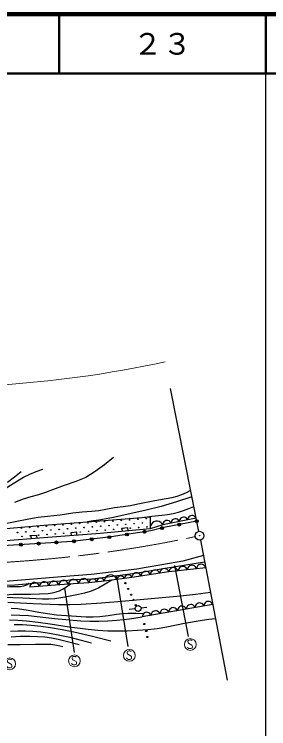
# Model space of a CAD drawing. Units: millimetres, scale not verified. Extents: x 40000 to 680000, y 20000 to 380000.
# Drawn here: x 536410 to 579500, y 259159 to 380000 of the extents above; entities that cross this region are included whole.
import ezdxf
from ezdxf.enums import TextEntityAlignment as Align

# ---------------------------------------------------------------- set-up
doc = ezdxf.new("R2010")
doc.units = ezdxf.units.MM
doc.header["$LTSCALE"] = 1000
doc.linetypes.add('CHAIN', pattern=[18.5, 12, -1.5, 3.5, -1.5])
for name, color, linetype, lineweight in [('M-BGD', 7, 'Continuous', 25), ('M-BGD-HTXT', 7, 'Continuous', 13), ('M-BMK', 2, 'CHAIN', 13), ('M-OTRS', 6, 'Continuous', 25), ('M-TTL', 2, 'Continuous', 140), ('M-TTL-BAND', 7, 'Continuous', 25), ('M-TTL-LINE', 7, 'Continuous', 50)]:
    doc.layers.add(name, color=color, linetype=linetype, lineweight=lineweight)
doc.layers.add('M-TTL-TXT', color=7, linetype='Continuous')
doc.styles.add('ＭＳ ゴシック', font='')
doc.styles.get('ＭＳ ゴシック').set_extended_font_data('MS Gothic')

# ---------------------------------------------------------------- blocks, each defined once
blk = doc.blocks.new('BUHIN19')
at = {"layer": 'M-BGD'}
blk.add_lwpolyline([(-139, 705), (-291, 620), (-412, 508), (-540, 340), (-594, 168), (-614, -8), (-571, -226), (-485, -381), (-370, -520), (-188, -627), (-34, -680), (139, -705)], dxfattribs=at)
blk = doc.blocks.new('BUHIN20')
at = {"layer": 'M-BGD'}
blk.add_lwpolyline([(-92, 778), (-264, 699), (-404, 587), (-558, 416), (-631, 233), (-668, 44), (-639, -197), (-559, -373), (-446, -534), (-257, -665), (-95, -737), (92, -778)], dxfattribs=at)
blk = doc.blocks.new('BUHIN21')
at = {"layer": 'M-BGD'}
blk.add_lwpolyline([(-117, 788), (-289, 702), (-429, 584), (-579, 405), (-648, 218), (-680, 24), (-644, -220), (-557, -397), (-437, -556), (-241, -684), (-74, -752), (117, -788)], dxfattribs=at)
blk = doc.blocks.new('BUHIN22')
at = {"layer": 'M-BGD'}
blk.add_lwpolyline([(-92, 626), (-229, 558), (-341, 465), (-460, 322), (-515, 174), (-540, 19), (-512, -175), (-443, -315), (-347, -442), (-192, -543), (-59, -597), (92, -626)], dxfattribs=at)
blk = doc.blocks.new('BUHIN24')
at = {"layer": 'M-BGD'}
blk.add_lwpolyline([(-71, 652), (-216, 587), (-334, 495), (-464, 352), (-527, 200), (-559, 42), (-537, -161), (-471, -309), (-378, -444), (-220, -555), (-85, -616), (71, -652)], dxfattribs=at)
blk = doc.blocks.new('BUHIN25')
at = {"layer": 'M-BGD'}
blk.add_lwpolyline([(-60, 869), (-256, 790), (-418, 674), (-597, 491), (-688, 293), (-739, 84), (-721, -185), (-641, -385), (-524, -569), (-321, -725), (-144, -813), (60, -869)], dxfattribs=at)
blk = doc.blocks.new('BUHIN26')
at = {"layer": 'M-BGD'}
blk.add_lwpolyline([(-63, 819), (-247, 743), (-399, 633), (-567, 459), (-651, 271), (-698, 74), (-678, -180), (-602, -368), (-490, -540), (-297, -686), (-131, -768), (63, -819)], dxfattribs=at)
blk = doc.blocks.new('BUHIN27')
at = {"layer": 'M-BGD'}
blk.add_lwpolyline([(-133, 746), (-295, 659), (-424, 544), (-562, 369), (-623, 189), (-647, 4), (-606, -228), (-519, -393), (-400, -541), (-210, -657), (-49, -717), (133, -746)], dxfattribs=at)
blk = doc.blocks.new('BUHIN103')
at = {"layer": 'M-BGD'}
blk.add_lwpolyline([(-42, 498), (-540, 456), (-456, -540), (42, -498)], dxfattribs=at)
blk = doc.blocks.new('BUHIN155')
at = {"layer": 'M-BGD'}
for radius in [249, 220, 191, 161, 132, 97.5, 67.5, 38.8, 7.5]:
    blk.add_circle((0, 0), radius, dxfattribs=at)
blk = doc.blocks.new('BUHIN157')
at = {"layer": 'M-BGD'}
for radius in [249, 220, 191, 161, 132, 97.5, 67.5, 38.8, 7.5]:
    blk.add_circle((0, 0), radius, dxfattribs=at)
blk = doc.blocks.new('BUHIN158')
at = {"layer": 'M-BGD'}
for radius in [249, 220, 191, 161, 132, 97.5, 67.5, 38.8, 7.5]:
    blk.add_circle((0, 0), radius, dxfattribs=at)
blk = doc.blocks.new('BUHIN159')
at = {"layer": 'M-BGD'}
for radius in [249, 220, 191, 161, 132, 97.5, 67.5, 38.8, 7.5]:
    blk.add_circle((0, 0), radius, dxfattribs=at)
blk = doc.blocks.new('BUHIN826')
at = {"layer": 'M-BGD'}
blk.add_circle((0, 0), 99.5, dxfattribs=at)
blk = doc.blocks.new('BUHIN827')
at = {"layer": 'M-BGD'}
blk.add_circle((0, 0), 99.5, dxfattribs=at)
blk = doc.blocks.new('BUHIN828')
at = {"layer": 'M-BGD'}
blk.add_circle((0, 0), 99.5, dxfattribs=at)
blk = doc.blocks.new('BUHIN829')
at = {"layer": 'M-BGD'}
blk.add_circle((0, 0), 99.5, dxfattribs=at)
blk = doc.blocks.new('BUHIN856')
at = {"color": 7, "linetype": 'Continuous', "lineweight": 13}
blk.add_lwpolyline([(-645, 309), (-705, 254), (-740, 179), (-760, 74), (-760, -81), (-725, -211), (-650, -321), (-540, -386), (-425, -390), (-350, -385), (-250, -345), (-195, -275), (120, 270), (210, 330), (335, 370), (455, 360), (550, 326), (640, 256), (685, 101), (685, -129), (670, -229), (625, -324), (550, -404), (435, -475)], dxfattribs=at)
blk.add_circle((0, 0), 995, dxfattribs=at)
blk = doc.blocks.new('BUHIN857')
at = {"layer": 'M-OTRS'}
for radius in [746, 22.5]:
    blk.add_circle((0, 0), radius, dxfattribs=at)

msp = doc.modelspace()

# ---------------------------------------------------------------- linework, layer by layer
at = {"layer": 'M-BGD'}
for p, q in [((567646, 292535), (562857, 316704)), ((549471, 294192), (559444, 294973)), ((559444, 294973), (559444, 292952)), ((541391, 293572), (549471, 294192)), ((567207, 294751), (561567, 293643)), ((533655, 292898), (541391, 293572)), ((559444, 292952), (550943, 292192)), ((561567, 293643), (559444, 292952)), ((542113, 291518), (532733, 290736)), ((550943, 292192), (542113, 291518)), ((567933, 291062), (572471, 267351)), ((568436, 288433), (564956, 287516)), ((558768, 286432), (557157, 286148)), ((561418, 286889), (558768, 286432)), ((564956, 287516), (561418, 286889)), ((561618, 286278), (563691, 286623)), ((568826, 286399), (562601, 285673)), ((563518, 286743), (565836, 274774)), ((563691, 286623), (568633, 287406)), ((549404, 285241), (544420, 284831)), ((557157, 286148), (549404, 285241)), ((549669, 284528), (557251, 285500)), ((562601, 285673), (556299, 284744)), ((557251, 285500), (561618, 286278)), ((544420, 284831), (534900, 284075)), ((539719, 283751), (546754, 284399)), ((546754, 284399), (549669, 284528)), ((551656, 284140), (549046, 283859)), ((553794, 284377), (551656, 284140)), ((553711, 284988), (555653, 273068)), ((556299, 284744), (553794, 284377)), ((531427, 283276), (536523, 283513)), ((536523, 283513), (539719, 283751)), ((545570, 283621), (539017, 283125)), ((544920, 282938), (546549, 272066)), ((549046, 283859), (545570, 283621)), ((556877, 279441), (555884, 279324)), ((557867, 279581), (558853, 279746)), ((570015, 280185), (558080, 278065))]:
    msp.add_line(p, q, dxfattribs=at)
for points in [[(553212, 305014), (551690, 303816), (550120, 302657), (549335, 302141), (548513, 301673), (547685, 301285), (546821, 300949), (544851, 300272), (542905, 299540), (541717, 299103), (540511, 298725), (539203, 298370), (537912, 297958), (537182, 297688), (536447, 297403)], [(534561, 299597), (536937, 301114), (537989, 301692), (539069, 302216), (540138, 302668), (541221, 303083)], [(537601, 302635), (536452, 301699), (535260, 300807)], [(566280, 299430), (565528, 299039), (564744, 298699), (563919, 298431), (563067, 298217), (560203, 297695), (557339, 297112), (556112, 296880), (554877, 296709), (553381, 296515), (551892, 296262), (550702, 296039), (549506, 295877), (547914, 295779), (546316, 295619), (544190, 295305), (542059, 295051), (540474, 294862), (538896, 294614), (536565, 294130), (534228, 293707)], [(566484, 298399), (563905, 297556), (561306, 296770), (558510, 296069), (555684, 295422), (553199, 294911), (550706, 294459), (549759, 294299), (548812, 294141)], [(558075, 294866), (559724, 295104), (561394, 295284), (562359, 295385), (563312, 295545), (564199, 295778), (565072, 296070), (565943, 296399), (566812, 296742)], [(567304, 294262), (561746, 293167), (559528, 292642), (552793, 291594), (546215, 290828), (532624, 289981), (513768, 289416), (505980, 289174), (494527, 288892), (475891, 288489), (469521, 288569), (463190, 288811), (454801, 289093), (448591, 289335), (443771, 289577), (437641, 289618), (430544, 289698), (411417, 289093), (398471, 288650), (393148, 288408), (386207, 288206)], [(561567, 293643), (561408, 293861), (561213, 294027), (560930, 294193), (560656, 294244), (560380, 294242), (560051, 294135), (559828, 293975), (559636, 293771), (559505, 293470), (559450, 293224), (559444, 292952)], [(555692, 292616), (555647, 293114), (554651, 293025), (554696, 292527)], [(547027, 291893), (546988, 292391), (545991, 292315), (546029, 291817)], [(552905, 284278), (551822, 283601), (550716, 282981), (549997, 282644), (549255, 282365), (548281, 282079), (547276, 281847), (545292, 281461), (543303, 281135), (542261, 281065), (541216, 281054), (537846, 281240), (534458, 281367)], [(553794, 284377), (553686, 284614), (553535, 284808), (553300, 285020), (553051, 285122), (552791, 285175), (552460, 285138), (552217, 285030), (551996, 284875), (551814, 284617), (551714, 284395), (551656, 284140)], [(522338, 279769), (523761, 279845), (525173, 279979), (526165, 280144), (527146, 280367), (529021, 280867), (530911, 281309), (532113, 281519), (533332, 281670), (534801, 281810), (536276, 281891), (539191, 281921), (542160, 282013), (542840, 282122), (543499, 282288), (544042, 282485), (544563, 282738), (545246, 283164), (545917, 283645)], [(538934, 283693), (538453, 283447), (537947, 283256), (537463, 283165), (536964, 283133), (535665, 283144), (534384, 283096), (532840, 282947), (531297, 282739), (530704, 282650), (530101, 282557)], [(535298, 280564), (539606, 280327), (543910, 280150), (545838, 280157), (547766, 280225), (551200, 280439), (554637, 280714), (559605, 281165), (564580, 281648), (567102, 281932), (569622, 282238)], [(558283, 278602), (557004, 278666), (555720, 278670), (554728, 278595), (553730, 278458), (552318, 278234), (550900, 278069), (549762, 278020), (548611, 278031), (546089, 278180), (543570, 278390), (542063, 278581), (540552, 278834), (538758, 279152), (536948, 279412), (535873, 279504)], [(535873, 278416), (537330, 278384), (538796, 278292), (543234, 277807), (547667, 277382), (549203, 277323), (550752, 277324), (552258, 277386), (553761, 277508), (555922, 277762), (558080, 278065)], [(535615, 277574), (537033, 277527), (538462, 277419), (540472, 277188), (542485, 276897), (545706, 276407), (548923, 275978), (550572, 275820), (552235, 275722), (553883, 275693), (555531, 275724), (557271, 275805), (559007, 275946), (560626, 276136), (562237, 276386), (565236, 276995), (568244, 277545), (569355, 277690), (570467, 277821)], [(552764, 273967), (549642, 274756), (546496, 275488), (544535, 275886), (542564, 276224), (540909, 276452), (539245, 276619), (537825, 276707), (536393, 276735)], [(535765, 275677), (537001, 275732), (538239, 275726), (539577, 275658), (540913, 275529), (542392, 275322), (543860, 275057), (545792, 274628), (547718, 274140), (548587, 273908), (549464, 273670)], [(547413, 273328), (545634, 273819), (543845, 274251), (542717, 274463), (541581, 274616), (540326, 274718), (539065, 274759), (537469, 274741), (535865, 274663)], [(535306, 273409), (537417, 273397), (540023, 273447), (542624, 273436), (543629, 273285), (544640, 273084)]]:
    msp.add_lwpolyline(points, dxfattribs=at)
for centre, radius in [((544658, 293632), 49.8), ((546069, 293740), 49.8), ((547479, 293847), 49.8), ((548889, 293955), 49.8), ((550299, 294062), 49.8), ((551709, 294170), 49.8), ((553119, 294278), 49.8), ((553878, 293626), 49.8), ((554529, 294385), 49.8), ((555288, 293734), 49.8), ((555939, 294493), 49.8), ((556698, 293842), 49.8), ((557349, 294601), 49.8), ((558108, 293949), 49.8), ((558760, 294708), 49.8), ((537608, 293094), 49.8), ((538367, 292443), 49.8), ((539018, 293202), 49.8), ((539777, 292550), 49.8), ((540428, 293309), 49.8), ((541187, 292658), 49.8), ((541838, 293417), 49.8), ((542597, 292766), 49.8), ((543248, 293524), 49.8), ((544007, 292873), 49.8), ((545417, 292981), 49.8), ((546827, 293088), 49.8), ((547586, 292437), 49.8), ((548237, 293196), 49.8), ((548996, 292545), 49.8), ((549648, 293304), 49.8), ((550406, 292652), 49.8), ((551058, 293411), 49.8), ((551817, 292760), 49.8), ((552468, 293519), 49.8), ((553227, 292868), 49.8), ((554637, 292975), 49.8), ((556047, 293083), 49.8), ((557457, 293190), 49.8), ((558867, 293298), 49.8), ((561404, 293086), 249), ((561404, 293086), 220), ((561404, 293086), 191), ((561404, 293086), 161), ((561404, 293086), 132), ((561404, 293086), 97.5), ((561404, 293086), 67.5), ((561404, 293086), 38.7), ((561404, 293086), 7.5), ((536957, 292335), 49.8), ((537715, 291684), 49.8), ((539126, 291791), 49.8), ((540536, 291899), 49.8), ((541946, 292007), 49.8), ((543356, 292114), 49.8), ((544766, 292222), 49.8), ((546176, 292330), 49.8), ((557374, 279499), 498)]:
    msp.add_circle(centre, radius, dxfattribs=at)
at = {"layer": 'M-BGD-HTXT'}
msp.add_arc((521608, 506892), 190000, 273.4373, 282.26193, dxfattribs=at)
at = {"layer": 'M-BMK'}
msp.add_arc((521660, 506908), 220000, 273.17923, 281.909, dxfattribs=at)
at = {"layer": 'M-TTL'}
msp.add_line((680000, 380000), (40000, 380000), dxfattribs=at)
at = {"layer": 'M-TTL-BAND'}
msp.add_line((579000, 20000), (579000, 370000), dxfattribs=at)
at = {"layer": 'M-TTL-LINE'}
for p, q in [((543997, 380000), (543997, 370000)), ((579000, 380000), (579000, 370000)), ((40000, 370000), (680000, 370000))]:
    msp.add_line(p, q, dxfattribs=at)

# ---------------------------------------------------------------- block references
at = {"rotation": 269.94175}
for name, p in [('BUHIN19', (565092, 294335)), ('BUHIN19', (566502, 294612)), ('BUHIN19', (562272, 293781)), ('BUHIN19', (563682, 294058)), ('BUHIN155', (564353, 293680)), ('BUHIN155', (567304, 294262)), ('BUHIN157', (558461, 292476)), ('BUHIN857', (567792, 291799)), ('BUHIN103', (539768, 291322)), ('BUHIN158', (549527, 291213)), ('BUHIN158', (552515, 291561)), ('BUHIN157', (555488, 292013)), ('BUHIN159', (537534, 290287)), ('BUHIN159', (540536, 290474)), ('BUHIN159', (543538, 290661)), ('BUHIN158', (546539, 290865)), ('BUHIN20', (563379, 285764)), ('BUHIN20', (564935, 285945)), ('BUHIN20', (566492, 286127)), ('BUHIN20', (568048, 286308)), ('BUHIN22', (555673, 284652)), ('BUHIN21', (557087, 284860)), ('BUHIN21', (558662, 285092)), ('BUHIN21', (560238, 285325)), ('BUHIN21', (561813, 285557)), ('BUHIN26', (541474, 283311)), ('BUHIN26', (543112, 283435)), ('BUHIN26', (544751, 283559)), ('BUHIN25', (546439, 283681)), ('BUHIN25', (548177, 283800)), ('BUHIN24', (549699, 283929)), ('BUHIN24', (551004, 284069)), ('BUHIN22', (554420, 284469)), ('BUHIN26', (539836, 283187)), ('BUHIN826', (555222, 283777)), ('BUHIN826', (555710, 282801)), ('BUHIN826', (556198, 281825)), ('BUHIN827', (556589, 280947)), ('BUHIN27', (567777, 279788)), ('BUHIN27', (569269, 280053)), ('BUHIN827', (556979, 280068)), ('BUHIN27', (561810, 278728)), ('BUHIN27', (563301, 278993)), ('BUHIN27', (564793, 279258)), ('BUHIN27', (566285, 279523)), ('BUHIN27', (558826, 278197)), ('BUHIN27', (560318, 278462)), ('BUHIN828', (558421, 276870)), ('BUHIN828', (558760, 275681)), ('BUHIN829', (558930, 274662))]:
    msp.add_blockref(name, p, dxfattribs=at)
at = {"layer": 'M-BGD-HTXT', "rotation": 269.94175}
for p in [(566214, 273411), (555907, 271563), (535650, 270141), (546596, 270639)]:
    msp.add_blockref('BUHIN856', p, dxfattribs=at)

# ---------------------------------------------------------------- texts
at = {"layer": 'M-TTL-TXT', "style": 'ＭＳ ゴシック'}
msp.add_text('２３', height=3666, dxfattribs=at).set_placement((561497, 375000), align=Align.MIDDLE_CENTER)

doc.saveas('drawing.dxf')
